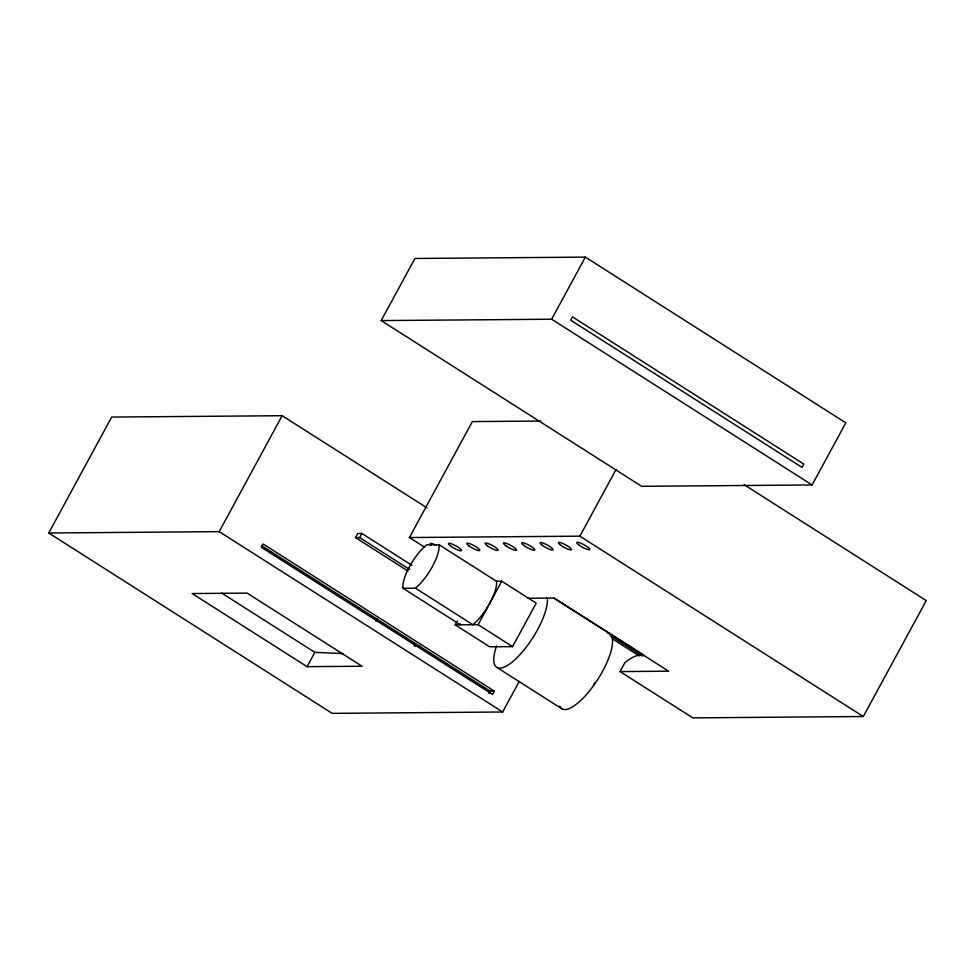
<?xml version="1.0" encoding="UTF-8"?>
<svg xmlns="http://www.w3.org/2000/svg" width="975" height="975" viewBox="0 0 975 975"><rect width="100%" height="100%" fill="white"/><g stroke="black" fill="none" stroke-linecap="round" stroke-linejoin="round"><path stroke-width="1.46" d="M519.285 681.342L502.649 711.994L332.183 713.359L48.75 533.008L111.698 417.068L282.153 415.703L427.087 507.926M48.75 533.008L219.204 531.643L282.153 415.703M381.188 320.58L414.911 258.485L585.378 257.12L845.825 422.845L812.102 484.953L641.648 486.318L381.188 320.58L551.655 319.227L812.102 484.953M408.062 571.07L355.522 537.639L357.764 533.496L361.896 533.459L411.864 565.268M355.522 537.639L359.641 537.603L361.896 533.459M307.064 666.668L362.054 666.23L247.15 593.117L192.16 593.556L307.064 666.668L314.84 652.348L343.066 653.591M424.734 547.28L409.403 537.53L472.351 421.59L540.845 421.042M375.911 621.404L377.337 618.772M551.655 319.227L585.378 257.12M460.358 623.878A30.03 9.835 -57.5 0 0 460.444 624.829L402.992 588.266A30.03 9.835 -57.5 0 1 426.599 544.793L439.03 544.696L496.482 581.258L501.723 581.21L536.189 603.147L512.582 646.62L489.682 646.803L455.203 624.865L457.287 621.038M455.203 624.865L478.116 624.682L501.723 581.21M489.036 693.371L490.242 691.153L494.362 691.129L492.558 694.444L261.263 547.255L263.067 543.952L494.362 691.129M409.403 537.53L579.869 536.165L616.042 469.536M593.434 684.974L594.555 682.902M744.132 484.709L926.25 600.588L863.302 716.515L692.847 717.88L620.063 671.58L624.951 662.586A57.647 18.866 -57.5 0 1 638.308 655.297L644.438 655.505M489.316 693.262L491.083 690.861M402.992 588.266L415.423 588.169L472.875 624.731A30.03 9.835 -57.5 0 0 496.482 581.258M527.926 598.272L553.739 598.065L668.643 671.19L620.063 671.58M413.912 645.925L419.981 645.877M579.869 536.165L863.302 716.515M554.092 598.028L642.549 654.322M610.204 635.493L642.245 655.87M612.3 638.771L639.21 655.895M359.641 537.603L409.622 569.412M478.116 624.682L512.582 646.62M496.677 667.302L561.783 708.74M261.507 545.622L490.242 691.153M219.204 531.643L502.649 711.994M221.642 593.044L314.84 652.348M431.389 545.464A7.447 1.462 28.5 0 1 430.706 543.404A7.447 1.462 28.5 0 1 436.434 545.427M547.255 597.553A44.448 14.552 -57.5 0 1 515.982 658.71A44.448 14.552 -57.5 0 1 496.531 645.877M607.657 633.068A44.448 14.552 -57.5 0 1 596.992 680.623A44.448 14.552 -57.5 0 1 559.747 706.18M439.03 544.696A30.03 9.835 -57.5 0 1 415.423 588.169M572.532 316.912L570.728 320.227L802.023 467.403L803.827 464.088L572.532 316.912M579.077 545.122A7.447 1.462 28.5 0 0 589.765 549.632A7.447 1.462 28.5 0 0 580.978 543.282A7.447 1.462 28.5 0 0 579.077 545.122M560.747 545.269A7.447 1.462 28.5 0 0 571.435 549.778A7.447 1.462 28.5 0 0 562.648 543.428A7.447 1.462 28.5 0 0 560.747 545.269M542.417 545.415A7.447 1.462 28.5 0 0 553.105 549.924A7.447 1.462 28.5 0 0 544.318 543.575A7.447 1.462 28.5 0 0 542.417 545.415M524.087 545.561A7.447 1.462 28.5 0 0 534.775 550.071A7.447 1.462 28.5 0 0 525.988 543.721A7.447 1.462 28.5 0 0 524.087 545.561M505.769 545.707A7.447 1.462 28.5 0 0 516.445 550.217A7.447 1.462 28.5 0 0 507.67 543.867A7.447 1.462 28.5 0 0 505.769 545.707M487.439 545.854A7.447 1.462 28.5 0 0 498.115 550.363A7.447 1.462 28.5 0 0 489.34 544.013A7.447 1.462 28.5 0 0 487.439 545.854M469.109 546A7.447 1.462 28.5 0 0 479.785 550.509A7.447 1.462 28.5 0 0 471.01 544.16A7.447 1.462 28.5 0 0 469.109 546M450.779 546.146A7.447 1.462 28.5 0 0 461.455 550.656A7.447 1.462 28.5 0 0 452.68 544.306A7.447 1.462 28.5 0 0 450.779 546.146"/></g></svg>
